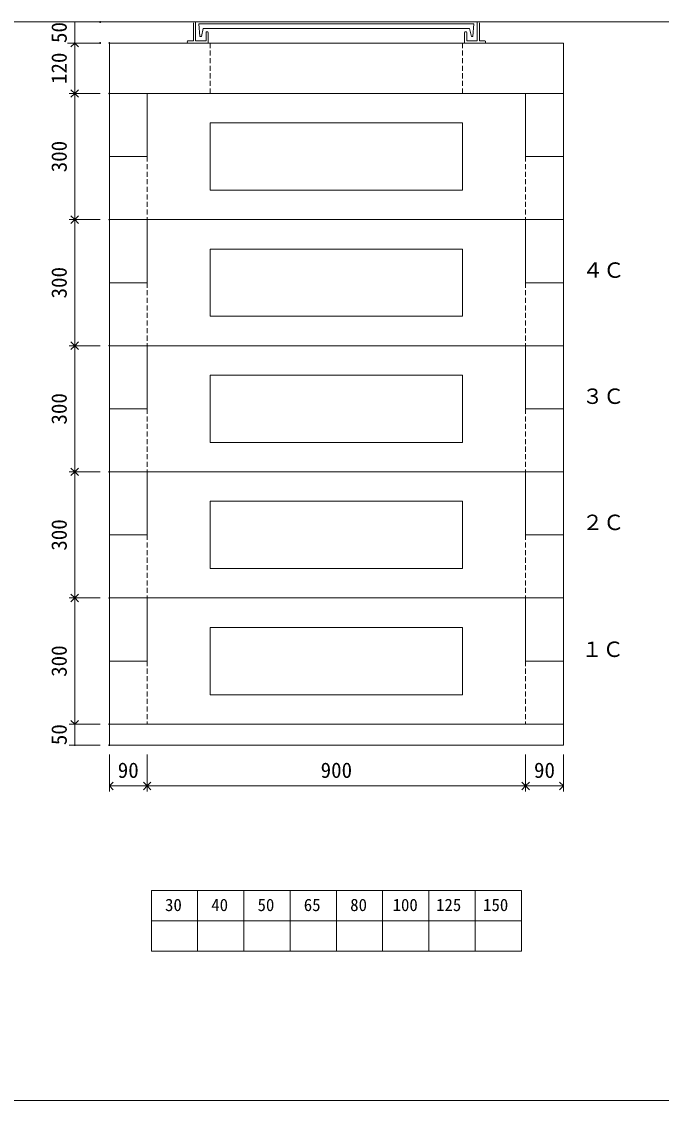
# Model space of a CAD drawing. Units: millimetres, scale not verified. Extents: x -4890 to 18490, y -2304 to 2303.
# Drawn here: x 1846 to 3368, y -1972 to 594 of the extents above; entities that cross this region are included whole.
import ezdxf
from ezdxf.enums import TextEntityAlignment as Align

# ---------------------------------------------------------------- set-up
doc = ezdxf.new("R2010")
doc.units = ezdxf.units.MM
doc.header["$LTSCALE"] = 10
doc.header["$PDMODE"] = 32
doc.header["$PDSIZE"] = 2
doc.linetypes.add('DASHED1', pattern=[1.8, 1.2, -0.6])
doc.linetypes.add('USER2', pattern=[50.8, 31.75, -6.35, 6.35, -6.35])
for name, color, linetype, lineweight in [('0-1_Defpoints', 7, 'USER2', 5), ('0-2_waku', 7, 'Continuous', 18), ('0-3_gaikei', 7, 'Continuous', 18), ('0-4_kakure', 7, 'DASHED1', 5), ('0-5_sunpou', 7, 'Continuous', 5), ('0-8_uchigawa', 6, 'Continuous', 18), ('0-A_futa', 3, 'Continuous', 18), ('0-B_GL', 4, 'Continuous', 18), ('0-D_文字１', 7, 'Continuous', 18)]:
    doc.layers.add(name, color=color, linetype=linetype, lineweight=lineweight)
doc.styles.add('ＭＳ ゴシック', font='')
doc.styles.get('ＭＳ ゴシック').set_extended_font_data('MS Gothic')

# ---------------------------------------------------------------- blocks, each defined once
blk = doc.blocks.new('_Open90')
at = {"layer": '0-5_sunpou'}
blk.add_line((0, 0), (-1, 0), dxfattribs=at)
blk.add_lwpolyline([(-0.5, 0.5), (0, 0), (-0.5, -0.5)], dxfattribs=at)
blk = doc.blocks.new('D68')
at = {"layer": '0-1_Defpoints'}
for p in [(3502.32, 2024.36), (3419.96, 1724.36), (3502.32, 1724.36)]:
    blk.add_point(p, dxfattribs=at)
at = {"layer": '0-5_sunpou'}
for p, q in [((3480.32, 2024.36), (3406.96, 2024.36)), ((3419.96, 2006.36), (3419.96, 1742.36)), ((3480.32, 1724.36), (3406.96, 1724.36))]:
    blk.add_line(p, q, dxfattribs=at)
at = {"layer": '0-5_sunpou', "xscale": 18, "yscale": 18}
for p, rotation in [((3419.96, 2024.36), 90), ((3419.96, 1724.36), 270)]:
    blk.add_blockref('_Open90', p, dxfattribs=dict(at, rotation=rotation))
at = {"layer": '0-5_sunpou', "style": 'ＭＳ ゴシック'}
blk.add_text('300', height=36.66, rotation=90, dxfattribs=at).set_placement((3411.96, 1836.86), align=Align.BOTTOM_LEFT)
blk = doc.blocks.new('D69')
at = {"layer": '0-1_Defpoints'}
for p in [(3502.32, 1424.36), (3419.96, 1124.36), (3502.32, 1124.36)]:
    blk.add_point(p, dxfattribs=at)
at = {"layer": '0-5_sunpou'}
for p, q in [((3480.32, 1424.36), (3406.96, 1424.36)), ((3419.96, 1406.36), (3419.96, 1142.36)), ((3480.32, 1124.36), (3406.96, 1124.36))]:
    blk.add_line(p, q, dxfattribs=at)
at = {"layer": '0-5_sunpou', "xscale": 18, "yscale": 18}
for p, rotation in [((3419.96, 1424.36), 90), ((3419.96, 1124.36), 270)]:
    blk.add_blockref('_Open90', p, dxfattribs=dict(at, rotation=rotation))
at = {"layer": '0-5_sunpou', "style": 'ＭＳ ゴシック'}
blk.add_text('300', height=36.66, rotation=90, dxfattribs=at).set_placement((3411.96, 1236.86), align=Align.BOTTOM_LEFT)
blk = doc.blocks.new('D70')
at = {"layer": '0-1_Defpoints'}
for p in [(3502.32, 2324.36), (3419.96, 2024.36), (3502.32, 2024.36)]:
    blk.add_point(p, dxfattribs=at)
at = {"layer": '0-5_sunpou'}
for p, q in [((3480.32, 2324.36), (3406.96, 2324.36)), ((3419.96, 2306.36), (3419.96, 2042.36)), ((3480.32, 2024.36), (3406.96, 2024.36))]:
    blk.add_line(p, q, dxfattribs=at)
at = {"layer": '0-5_sunpou', "xscale": 18, "yscale": 18}
for p, rotation in [((3419.96, 2324.36), 90), ((3419.96, 2024.36), 270)]:
    blk.add_blockref('_Open90', p, dxfattribs=dict(at, rotation=rotation))
at = {"layer": '0-5_sunpou', "style": 'ＭＳ ゴシック'}
blk.add_text('300', height=36.66, rotation=90, dxfattribs=at).set_placement((3411.96, 2136.86), align=Align.BOTTOM_LEFT)
blk = doc.blocks.new('D71')
at = {"layer": '0-1_Defpoints'}
for p in [(3502.32, 2744.36), (3419.96, 2624.36), (3502.32, 2624.36)]:
    blk.add_point(p, dxfattribs=at)
at = {"layer": '0-5_sunpou'}
for p, q in [((3480.32, 2744.36), (3406.96, 2744.36)), ((3419.96, 2726.36), (3419.96, 2642.36)), ((3480.32, 2624.36), (3406.96, 2624.36))]:
    blk.add_line(p, q, dxfattribs=at)
at = {"layer": '0-5_sunpou', "xscale": 18, "yscale": 18}
for p, rotation in [((3419.96, 2744.36), 90), ((3419.96, 2624.36), 270)]:
    blk.add_blockref('_Open90', p, dxfattribs=dict(at, rotation=rotation))
at = {"layer": '0-5_sunpou', "style": 'ＭＳ ゴシック'}
blk.add_text('120', height=36.66, rotation=90, dxfattribs=at).set_placement((3411.96, 2646.86), align=Align.BOTTOM_LEFT)
blk = doc.blocks.new('D66')
at = {"layer": '0-1_Defpoints'}
for p in [(3480.32, 2794.36), (3419.96, 2744.36), (3480.32, 2744.36)]:
    blk.add_point(p, dxfattribs=at)
at = {"layer": '0-5_sunpou'}
for p, q in [((3458.32, 2794.36), (3406.96, 2794.36)), ((3419.96, 2794.36), (3419.96, 2744.36)), ((3458.32, 2744.36), (3406.96, 2744.36))]:
    blk.add_line(p, q, dxfattribs=at)
at = {"layer": '0-5_sunpou', "style": 'ＭＳ ゴシック'}
blk.add_text('50', height=36.66, rotation=90, dxfattribs=at).set_placement((3411.96, 2744.36), align=Align.BOTTOM_LEFT)
blk = doc.blocks.new('D74')
at = {"layer": '0-1_Defpoints'}
for p in [(3502.32, 2624.36), (3419.96, 2324.36), (3502.32, 2324.36)]:
    blk.add_point(p, dxfattribs=at)
at = {"layer": '0-5_sunpou'}
for p, q in [((3480.32, 2624.36), (3406.96, 2624.36)), ((3419.96, 2606.36), (3419.96, 2342.36)), ((3480.32, 2324.36), (3406.96, 2324.36))]:
    blk.add_line(p, q, dxfattribs=at)
at = {"layer": '0-5_sunpou', "xscale": 18, "yscale": 18}
for p, rotation in [((3419.96, 2624.36), 90), ((3419.96, 2324.36), 270)]:
    blk.add_blockref('_Open90', p, dxfattribs=dict(at, rotation=rotation))
at = {"layer": '0-5_sunpou', "style": 'ＭＳ ゴシック'}
blk.add_text('300', height=36.66, rotation=90, dxfattribs=at).set_placement((3411.96, 2436.86), align=Align.BOTTOM_LEFT)
blk = doc.blocks.new('D61')
at = {"layer": '0-1_Defpoints'}
for p in [(3502.32, 1724.36), (3419.96, 1424.36), (3502.32, 1424.36)]:
    blk.add_point(p, dxfattribs=at)
at = {"layer": '0-5_sunpou'}
for p, q in [((3480.32, 1724.36), (3406.96, 1724.36)), ((3419.96, 1706.36), (3419.96, 1442.36)), ((3480.32, 1424.36), (3406.96, 1424.36))]:
    blk.add_line(p, q, dxfattribs=at)
at = {"layer": '0-5_sunpou', "xscale": 18, "yscale": 18}
for p, rotation in [((3419.96, 1724.36), 90), ((3419.96, 1424.36), 270)]:
    blk.add_blockref('_Open90', p, dxfattribs=dict(at, rotation=rotation))
at = {"layer": '0-5_sunpou', "style": 'ＭＳ ゴシック'}
blk.add_text('300', height=36.66, rotation=90, dxfattribs=at).set_placement((3411.96, 1536.86), align=Align.BOTTOM_LEFT)
blk = doc.blocks.new('D76')
at = {"layer": '0-1_Defpoints'}
for p in [(3502.32, 1124.36), (3419.96, 1074.36), (3502.32, 1074.36)]:
    blk.add_point(p, dxfattribs=at)
at = {"layer": '0-5_sunpou'}
for p, q in [((3480.32, 1124.36), (3406.96, 1124.36)), ((3419.96, 1124.36), (3419.96, 1074.36)), ((3480.32, 1074.36), (3406.96, 1074.36))]:
    blk.add_line(p, q, dxfattribs=at)
at = {"layer": '0-5_sunpou', "style": 'ＭＳ ゴシック'}
blk.add_text('50', height=36.66, rotation=90, dxfattribs=at).set_placement((3411.96, 1074.36), align=Align.BOTTOM_LEFT)

msp = doc.modelspace()

# ---------------------------------------------------------------- linework, layer by layer
at = {"layer": '0-2_waku'}
for p, q in [((2155, -1472.65), (2155, -1616.65)), ((2155, -1472.65), (2155, -1616.65)), ((2155, -1472.65), (2155, -1616.65)), ((2155, -1472.65), (2155, -1616.65)), ((2155, -1472.65), (3035, -1472.65)), ((2265, -1472.65), (2265, -1616.65)), ((2375, -1472.65), (2375, -1616.65)), ((2375, -1472.65), (2375, -1616.65)), ((2485, -1472.65), (2485, -1616.65)), ((2595, -1472.65), (2595, -1616.65)), ((2705, -1472.65), (2705, -1616.65)), ((2815, -1472.65), (2815, -1616.65)), ((2925, -1472.65), (2925, -1616.65)), ((3035, -1472.65), (3035, -1616.65)), ((2155, -1544.65), (3035, -1544.65)), ((2155, -1616.65), (3035, -1616.65)), ((-1230, -1971.65), (4890, -1971.65)), ((-1230, -1971.65), (4890, -1971.65))]:
    msp.add_line(p, q, dxfattribs=at)
at = {"layer": '0-3_gaikei'}
for p, q in [((2055, 543.35), (3135, 543.35)), ((2055, 423.35), (2055, 543.35)), ((3135, 423.35), (3135, 543.35)), ((2145, 423.35), (2055, 423.35)), ((2055, 273.35), (2055, 423.35)), ((2145, 423.35), (3045, 423.35)), ((2145, 423.35), (2145, 273.35)), ((2145, 423.35), (2145, 273.35)), ((2145, 423.35), (2145, 273.35)), ((2145, 423.35), (2145, 273.35)), ((2145, 423.35), (2145, 273.35)), ((3045, 423.35), (3135, 423.35)), ((3045, 423.35), (3045, 273.35)), ((3045, 423.35), (3045, 273.35)), ((3045, 423.35), (3045, 273.35)), ((3045, 423.35), (3045, 273.35)), ((3045, 423.35), (3045, 273.35)), ((3135, 273.35), (3135, 423.35)), ((2145, 273.35), (2055, 273.35)), ((2145, 273.35), (2055, 273.35)), ((2145, 273.35), (2055, 273.35)), ((2145, 273.35), (2055, 273.35)), ((2055, 273.35), (2055, 123.35)), ((2055, 273.35), (2055, 123.35)), ((2055, 273.35), (2055, 123.35)), ((2055, 273.35), (2055, 123.35)), ((3135, 273.35), (3045, 273.35)), ((3135, 273.35), (3045, 273.35)), ((3135, 273.35), (3045, 273.35)), ((3135, 273.35), (3045, 273.35)), ((3135, 273.35), (3045, 273.35)), ((3135, 273.35), (3135, 123.35)), ((3135, 273.35), (3135, 123.35)), ((3135, 273.35), (3135, 123.35)), ((3135, 273.35), (3135, 123.35)), ((3135, 273.35), (3135, 123.35)), ((2055, -26.65), (2055, 123.35)), ((3135, 123.35), (2055, 123.35)), ((3135, 123.35), (2055, 123.35)), ((3135, 123.35), (2055, 123.35)), ((3135, 123.35), (2055, 123.35)), ((3135, 123.35), (2055, 123.35)), ((2145, 123.35), (2145, -26.65)), ((2145, 123.35), (2145, -26.65)), ((2145, 123.35), (2145, -26.65)), ((2145, 123.35), (2145, -26.65)), ((2145, 123.35), (2145, -26.65)), ((2145, 123.35), (3045, 123.35)), ((2145, 123.35), (3045, 123.35)), ((2985, 123.35), (2205, 123.35)), ((3045, 123.35), (3045, -26.65)), ((3045, 123.35), (3045, -26.65)), ((3045, 123.35), (3045, -26.65)), ((3045, 123.35), (3045, -26.65)), ((3045, 123.35), (3045, -26.65)), ((3135, -26.65), (3135, 123.35)), ((2145, -26.65), (2055, -26.65)), ((2145, -26.65), (2055, -26.65)), ((2145, -26.65), (2055, -26.65)), ((2145, -26.65), (2055, -26.65)), ((2055, -26.65), (2055, -176.65)), ((2055, -26.65), (2055, -176.65)), ((2055, -26.65), (2055, -176.65)), ((2055, -26.65), (2055, -176.65)), ((3135, -26.65), (3045, -26.65)), ((3135, -26.65), (3045, -26.65)), ((3135, -26.65), (3045, -26.65)), ((3135, -26.65), (3045, -26.65)), ((3135, -26.65), (3045, -26.65)), ((3135, -26.65), (3135, -176.65)), ((3135, -26.65), (3135, -176.65)), ((3135, -26.65), (3135, -176.65)), ((3135, -26.65), (3135, -176.65)), ((3135, -26.65), (3135, -176.65)), ((3135, -176.65), (2055, -176.65)), ((3135, -176.65), (2055, -176.65)), ((3135, -176.65), (2055, -176.65)), ((3135, -176.65), (2055, -176.65)), ((3135, -176.65), (2055, -176.65)), ((2055, -326.65), (2055, -176.65)), ((2145, -176.65), (3045, -176.65)), ((2145, -176.65), (3045, -176.65)), ((2145, -176.65), (2145, -326.65)), ((2145, -176.65), (2145, -326.65)), ((2145, -176.65), (2145, -326.65)), ((2145, -176.65), (2145, -326.65)), ((2145, -176.65), (2145, -326.65)), ((2985, -176.65), (2205, -176.65)), ((3045, -176.65), (3045, -326.65)), ((3045, -176.65), (3045, -326.65)), ((3045, -176.65), (3045, -326.65)), ((3045, -176.65), (3045, -326.65)), ((3045, -176.65), (3045, -326.65)), ((3135, -326.65), (3135, -176.65)), ((2145, -326.65), (2055, -326.65)), ((2145, -326.65), (2055, -326.65)), ((2145, -326.65), (2055, -326.65)), ((2145, -326.65), (2055, -326.65)), ((2055, -326.65), (2055, -476.65)), ((2055, -326.65), (2055, -476.65)), ((2055, -326.65), (2055, -476.65)), ((2055, -326.65), (2055, -476.65)), ((3135, -326.65), (3045, -326.65)), ((3135, -326.65), (3045, -326.65)), ((3135, -326.65), (3045, -326.65)), ((3135, -326.65), (3045, -326.65)), ((3135, -326.65), (3045, -326.65)), ((3135, -326.65), (3135, -476.65)), ((3135, -326.65), (3135, -476.65)), ((3135, -326.65), (3135, -476.65)), ((3135, -326.65), (3135, -476.65)), ((3135, -326.65), (3135, -476.65)), ((3135, -476.65), (2055, -476.65)), ((3135, -476.65), (2055, -476.65)), ((3135, -476.65), (2055, -476.65)), ((3135, -476.65), (2055, -476.65)), ((3135, -476.65), (2055, -476.65)), ((2055, -626.65), (2055, -476.65)), ((2145, -476.65), (3045, -476.65)), ((2145, -476.65), (2145, -626.65)), ((2145, -476.65), (2145, -626.65)), ((2145, -476.65), (2145, -626.65)), ((2145, -476.65), (2145, -626.65)), ((2145, -476.65), (2145, -626.65)), ((2985, -476.65), (2205, -476.65)), ((3045, -476.65), (3045, -626.65)), ((3045, -476.65), (3045, -626.65)), ((3045, -476.65), (3045, -626.65)), ((3045, -476.65), (3045, -626.65)), ((3045, -476.65), (3045, -626.65)), ((3135, -626.65), (3135, -476.65)), ((2145, -626.65), (2055, -626.65)), ((2145, -626.65), (2055, -626.65)), ((2145, -626.65), (2055, -626.65)), ((2145, -626.65), (2055, -626.65)), ((2055, -626.65), (2055, -776.65)), ((2055, -626.65), (2055, -776.65)), ((2055, -626.65), (2055, -776.65)), ((2055, -626.65), (2055, -776.65)), ((3135, -626.65), (3045, -626.65)), ((3135, -626.65), (3045, -626.65)), ((3135, -626.65), (3045, -626.65)), ((3135, -626.65), (3045, -626.65)), ((3135, -626.65), (3045, -626.65)), ((3135, -626.65), (3135, -776.65)), ((3135, -626.65), (3135, -776.65)), ((3135, -626.65), (3135, -776.65)), ((3135, -626.65), (3135, -776.65)), ((3135, -626.65), (3135, -776.65)), ((2055, -926.65), (2055, -776.65)), ((3135, -776.65), (2055, -776.65)), ((3135, -776.65), (2055, -776.65)), ((3135, -776.65), (2055, -776.65)), ((3135, -776.65), (2055, -776.65)), ((3135, -776.65), (2055, -776.65)), ((2145, -776.65), (2145, -926.65)), ((2145, -776.65), (2145, -926.65)), ((2145, -776.65), (2145, -926.65)), ((2145, -776.65), (2145, -926.65)), ((2145, -776.65), (2145, -926.65)), ((2145, -776.65), (3045, -776.65)), ((2985, -776.65), (2205, -776.65)), ((3045, -776.65), (3045, -926.65)), ((3045, -776.65), (3045, -926.65)), ((3045, -776.65), (3045, -926.65)), ((3045, -776.65), (3045, -926.65)), ((3045, -776.65), (3045, -926.65)), ((3135, -926.65), (3135, -776.65)), ((2145, -926.65), (2055, -926.65)), ((2145, -926.65), (2055, -926.65)), ((2145, -926.65), (2055, -926.65)), ((2145, -926.65), (2055, -926.65)), ((2055, -926.65), (2055, -1076.65)), ((2055, -926.65), (2055, -1076.65)), ((2055, -926.65), (2055, -1076.65)), ((2055, -926.65), (2055, -1076.65)), ((3135, -926.65), (3045, -926.65)), ((3135, -926.65), (3045, -926.65)), ((3135, -926.65), (3045, -926.65)), ((3135, -926.65), (3045, -926.65)), ((3135, -926.65), (3045, -926.65)), ((3135, -926.65), (3135, -1076.65)), ((3135, -926.65), (3135, -1076.65)), ((3135, -926.65), (3135, -1076.65)), ((3135, -926.65), (3135, -1076.65)), ((3135, -926.65), (3135, -1076.65)), ((3135, -1076.65), (2055, -1076.65)), ((3135, -1076.65), (2055, -1076.65)), ((3135, -1076.65), (2055, -1076.65)), ((3135, -1076.65), (2055, -1076.65)), ((3135, -1076.65), (2055, -1076.65)), ((3135, -1076.65), (2055, -1076.65)), ((3135, -1076.65), (2055, -1076.65)), ((3135, -1076.65), (2055, -1076.65)), ((3135, -1076.65), (2055, -1076.65)), ((3135, -1076.65), (2055, -1076.65)), ((2055, -1126.65), (2055, -1076.65)), ((2985, -1076.65), (2205, -1076.65)), ((2985, -1076.65), (2205, -1076.65)), ((3135, -1126.65), (3135, -1076.65)), ((3135, -1126.65), (2055, -1126.65)), ((3135, -1126.65), (2055, -1126.65)), ((3135, -1126.65), (2055, -1126.65))]:
    msp.add_line(p, q, dxfattribs=at)
for points in [[(2145, 273.35), (2055, 273.35), (2055, 123.35)], [(2145, -26.65), (2055, -26.65), (2055, -176.65)], [(2145, -326.65), (2055, -326.65), (2055, -476.65)], [(2145, -626.65), (2055, -626.65), (2055, -776.65)], [(2145, -926.65), (2055, -926.65), (2055, -1076.65)]]:
    msp.add_lwpolyline(points, dxfattribs=at)
at = {"layer": '0-4_kakure'}
for p, q in [((2295, 423.35), (2295, 543.35)), ((2895, 423.35), (2895, 543.35)), ((2145, 273.35), (2145, 123.35)), ((3045, 273.35), (3045, 123.35)), ((2145, -26.65), (2145, -176.65)), ((3045, -26.65), (3045, -176.65)), ((2145, -326.65), (2145, -476.65)), ((3045, -326.65), (3045, -476.65)), ((2145, -626.65), (2145, -776.65)), ((3045, -626.65), (3045, -776.65)), ((2145, -926.65), (2145, -1076.65)), ((3045, -926.65), (3045, -1076.65))]:
    msp.add_line(p, q, dxfattribs=at)
at = {"layer": '0-5_sunpou'}
for p, q in [((2033, 593.35), (1955.14, 593.35)), ((2033, 543.35), (1955.14, 543.35)), ((2055, -1148.65), (2055, -1236.57)), ((2145, -1148.65), (2145, -1236.57)), ((2145, -1148.65), (2145, -1236.57)), ((3045, -1148.65), (3045, -1236.57)), ((3045, -1148.65), (3045, -1236.57)), ((3135, -1148.65), (3135, -1236.57)), ((2073, -1223.57), (2127, -1223.57)), ((2163, -1223.57), (3027, -1223.57)), ((3063, -1223.57), (3117, -1223.57))]:
    msp.add_line(p, q, dxfattribs=at)
at = {"layer": '0-8_uchigawa'}
for p, q in [((2895, 353.35), (2295, 353.35)), ((2295, 353.35), (2295, 193.35)), ((2895, 353.35), (2895, 193.35)), ((2895, 193.35), (2295, 193.35)), ((2895, 53.35), (2295, 53.35)), ((2295, 53.35), (2295, -106.65)), ((2895, 53.35), (2895, -106.65)), ((2895, -106.65), (2295, -106.65)), ((2895, -246.65), (2295, -246.65)), ((2295, -246.65), (2295, -406.65)), ((2895, -246.65), (2895, -406.65)), ((2895, -406.65), (2295, -406.65)), ((2895, -546.65), (2295, -546.65)), ((2295, -546.65), (2295, -706.65)), ((2895, -546.65), (2895, -706.65)), ((2895, -706.65), (2295, -706.65)), ((2895, -846.65), (2295, -846.65)), ((2295, -846.65), (2295, -1006.65)), ((2895, -846.65), (2895, -1006.65)), ((2895, -1006.65), (2295, -1006.65))]:
    msp.add_line(p, q, dxfattribs=at)
at = {"layer": '0-A_futa'}
for p, q in [((2255, 591.35), (2255, 548.35)), ((2260, 593.35), (2260, 548.35)), ((2930, 593.35), (2930, 548.35)), ((2935, 591.35), (2935, 548.35)), ((2267.81, 588.85), (2922.14, 588.85)), ((2267.81, 588.85), (2270.3, 558.85)), ((2278.33, 577.85), (2274.01, 558.85)), ((2278.33, 577.85), (2911.67, 577.85)), ((2285, 568.35), (2285, 548.35)), ((2287, 570.35), (2288, 570.35)), ((2290, 568.35), (2290, 543.35)), ((2900, 568.35), (2900, 543.35)), ((2903, 570.35), (2902, 570.35)), ((2905, 568.35), (2905, 548.35)), ((2911.67, 577.85), (2915.99, 558.85)), ((2922.14, 588.85), (2919.89, 558.85)), ((2240, 546.35), (2240, 545.35)), ((2242, 548.35), (2255, 548.35)), ((2290, 543.35), (2242, 543.35)), ((2260, 548.35), (2285, 548.35)), ((2270.3, 558.85), (2274.01, 558.85)), ((2900, 543.35), (2948, 543.35)), ((2930, 548.35), (2905, 548.35)), ((2919.89, 558.85), (2915.99, 558.85)), ((2948, 548.35), (2935, 548.35)), ((2950, 546.35), (2950, 545.35))]:
    msp.add_line(p, q, dxfattribs=at)
for centre, start, end in [((2287, 568.35), 90, 180), ((2288, 568.35), 0, 90), ((2902, 568.35), 90, 180), ((2903, 568.35), 0, 90), ((2242, 546.35), 90, 180), ((2242, 545.35), 180, 270), ((2948, 546.35), 0, 90), ((2948, 545.35), 270, 0)]:
    msp.add_arc(centre, 2, start, end, dxfattribs=at)
at = {"layer": '0-B_GL'}
msp.add_line((-1230, 593.35), (4890, 593.35), dxfattribs=at)
msp.add_line((-1230, 593.35), (4890, 593.35), dxfattribs=at)
msp.add_line((-1230, 593.35), (4890, 593.35), dxfattribs=at)
msp.add_line((-1230, 593.35), (4890, 593.35), dxfattribs=at)

# ---------------------------------------------------------------- block references
at = {"layer": '0-5_sunpou'}
for name in ['D66', 'D71', 'D74', 'D70', 'D68', 'D61', 'D69', 'D76']:
    msp.add_blockref(name, (-1447.32, -2201.01), dxfattribs=at)
at = {"layer": '0-5_sunpou', "xscale": 18, "yscale": 18, "rotation": 180}
for p in [(2055, -1223.57), (2145, -1223.57), (3045, -1223.57)]:
    msp.add_blockref('_Open90', p, dxfattribs=at)
at = {"layer": '0-5_sunpou', "xscale": 18, "yscale": 18}
for p in [(2145, -1223.57), (3045, -1223.57), (3135, -1223.57)]:
    msp.add_blockref('_Open90', p, dxfattribs=at)

# ---------------------------------------------------------------- texts
at = {"layer": '0-5_sunpou', "style": 'ＭＳ ゴシック'}
for s, p in [('90', (2075, -1215.57)), ('900', (2557.5, -1215.57)), ('90', (3065, -1215.57))]:
    msp.add_text(s, height=36.66, dxfattribs=at).set_placement(p, align=Align.BOTTOM_LEFT)
at = {"layer": '0-D_文字１', "style": 'ＭＳ ゴシック'}
for s, height, p in [('４Ｃ', 36.66, (3179.9, -26.1)), ('３Ｃ', 36.66, (3179.63, -326.09)), ('２Ｃ', 36.66, (3179.63, -626.09)), ('１Ｃ', 36.66, (3178.31, -927.96)), ('30', 29.33, (2187.46, -1530.09)), ('40', 29.33, (2297.46, -1530.09)), ('50', 29.33, (2407.46, -1530.09)), ('65', 29.33, (2517.46, -1530.09)), ('80', 29.33, (2627.86, -1530.09)), ('100', 29.33, (2728.74, -1530.09)), ('125', 29.33, (2832.13, -1530.09)), ('150', 29.33, (2943.89, -1530.09))]:
    msp.add_text(s, height=height, dxfattribs=at).set_placement(p, align=Align.BOTTOM_LEFT)

doc.saveas('drawing.dxf')
